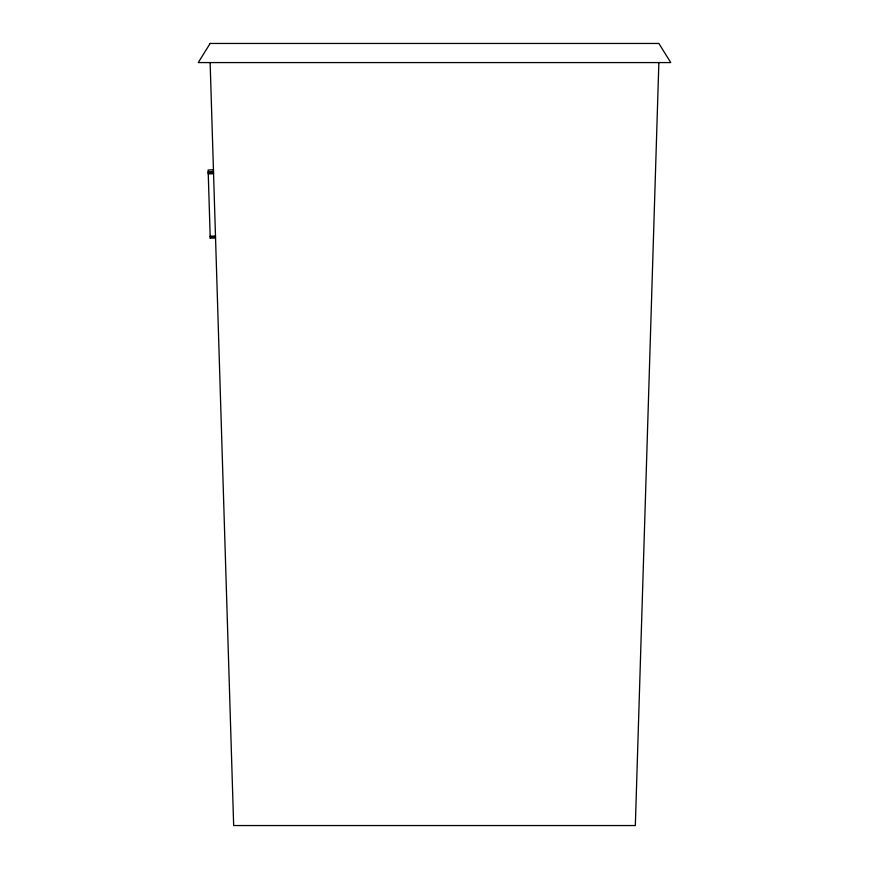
<?xml version="1.0" encoding="UTF-8"?>
<svg xmlns="http://www.w3.org/2000/svg" width="869" height="869" viewBox="0 0 869 869"><rect width="100%" height="100%" fill="white"/><g stroke="black" fill="none" stroke-linecap="round" stroke-linejoin="round"><path stroke-width="1.3" d="M658.865 62.579L635.337 825.55L233.663 825.55L210.135 62.579M213.437 169.835L208.136 169.998L210.233 238.312M208.191 171.769L213.492 171.606M208.202 172.377L213.513 172.214M208.234 173.159L213.535 172.996M208.256 173.887L213.557 173.724M210.168 236.194L215.479 236.031M210.189 236.879L215.501 236.716M210.233 238.139L215.545 237.976M210.135 43.45L198.251 62.579L670.749 62.579L658.865 43.45L210.135 43.45"/></g></svg>
